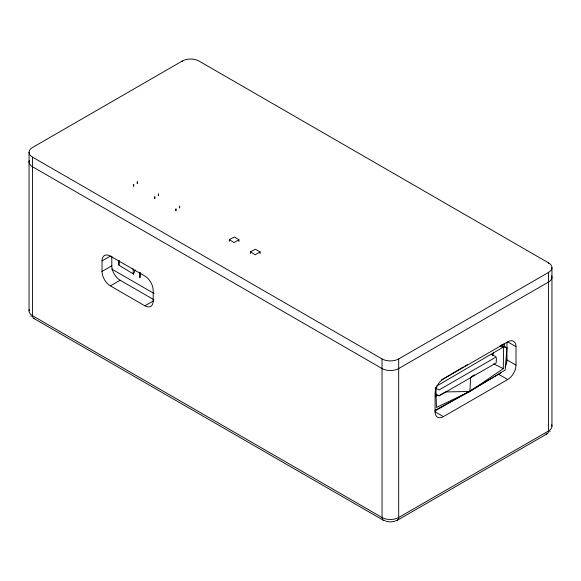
<?xml version="1.0" encoding="UTF-8"?>
<svg xmlns="http://www.w3.org/2000/svg" width="581" height="581" viewBox="0 0 581 581"><rect width="100%" height="100%" fill="white"/><g stroke="black" fill="none" stroke-linecap="round" stroke-linejoin="round"><path stroke-width="0.87" d="M29.05 152.316L29.05 310.879M551.95 426.2L551.95 267.638M474.357 375.065L470.603 377.454L469.898 391.427L503.284 368.615L503.64 346.915L501.28 345.608M229.328 241.369L229.364 239.568L234.266 237.033L238.936 239.706L238.965 241.5M250.469 253.57L250.505 251.776L255.4 249.242L260.077 251.914L260.106 253.708M137.232 183.465L137.29 181.65L137.399 183.451M158.366 195.666L158.424 193.851L158.533 195.652M179.507 207.875L179.565 206.059L179.674 207.853M135.322 269.925L133.499 274.079L118.916 265.183L119.098 260.346M140.217 272.605L139.948 277.805L139.876 272.467M133.55 186.218L133.666 184.424L133.724 186.232M154.691 198.426L154.8 196.632L154.858 198.433M175.825 210.627L175.941 208.833L175.999 210.642M501.396 344.838L506.915 347.808L505.223 369.988L469.898 391.427M492.775 355.688L493.487 352.188M549.713 431.777L550.171 431.218M472.752 375.929L474.183 374.912M238.936 239.706L234.034 242.626L229.364 239.568M260.077 251.914L255.175 254.834L250.505 251.776M441.618 379.894L463.42 366.938M464.974 366.015L467.313 364.628M436.658 386.067L503.64 346.915L502.006 347.503M545.871 433.956A5.883 3.399 60 0 0 548.5 431.008L548.5 272.438A11.773 6.798 0 0 0 548.5 262.83L198.949 61.02A11.773 6.798 0 0 0 182.303 61.02L32.5 147.509A11.773 6.798 0 0 0 32.5 157.117L32.5 315.686A5.883 3.399 -60 0 0 34.744 318.657M153.892 300.595L144.865 305.802L110.346 285.874A11.773 6.798 60 0 1 102.024 271.458L102.024 260.905L110.296 256.134M102.024 271.458L111.799 265.815L111.799 256.141M110.346 285.874L120.122 280.231L153.856 299.709M32.5 157.117L382.051 358.927A11.773 6.798 0 0 0 398.697 358.927L548.5 272.438M435.133 410.963L468.061 391.95M469.63 391.049L475.12 387.876M476.689 386.975L498.636 374.295A11.773 6.798 -60 0 0 500.931 372.603M443.397 416.635L507.685 379.524A11.773 6.798 -60 0 0 516.008 365.108L516.008 346.661A11.773 6.798 -60 0 0 507.685 341.86L443.397 378.972A11.773 6.798 -60 0 0 435.075 393.388L435.075 411.835A11.773 6.798 -60 0 0 443.397 416.635L435.104 411.849M397.477 520.191L547.28 433.702M439.991 395.015L445.533 391.935L469.811 391.478L435.06 410.222M469.811 391.478L436.44 407.441L435.903 387.389M435.772 396.126L438.212 395.08M502.601 344.54L504.286 343.908L504.286 345.695M395.109 521.208L390.374 521.97L386.082 521.353M500.088 345.891L506.915 347.808M493.741 363.88L503.284 368.615M435.082 387.912L439.04 389.967L496.203 356.966L491.504 354.33M507.714 341.875L516.008 346.661M506.959 342.318L506.959 359.886L516.008 365.108M498.636 374.295L507.685 379.524M111.632 268.996L154.059 293.492M33.72 318.381L383.271 520.191M435.917 394.121L438.989 395.952L496.181 362.922L496.421 357.961M30.829 315.897L31.287 316.456M133.107 272.387L133.499 274.079L133.013 268.698M118.836 260.811L118.916 265.183M548.5 262.83L548.5 263.433M398.697 358.927L398.697 517.497A5.883 3.399 60 0 1 395.676 520.38M382.051 358.927L382.051 517.497A5.883 3.399 -60 0 0 385.45 520.256M182.303 61.02L182.303 61.615M551.703 275.852A11.773 6.798 0 0 1 548.5 282.046L398.697 368.543A11.773 6.798 0 0 1 382.051 368.543L32.5 166.725A11.773 6.798 0 0 1 29.297 160.53M506.959 359.886A11.773 6.798 -60 0 1 505.1 367.018M144.865 305.802A11.773 6.798 60 0 0 153.188 300.994L153.188 290.449A11.773 6.798 60 0 0 144.865 276.033L110.346 256.105A11.773 6.798 60 0 0 102.024 260.905M120.122 280.231A11.773 6.798 60 0 1 111.799 265.815M551.703 424.813A11.773 6.798 0 0 1 548.5 431.008L398.697 517.497A11.773 6.798 0 0 1 382.051 517.497L32.5 315.686A11.773 6.798 0 0 1 29.297 309.491"/></g></svg>
